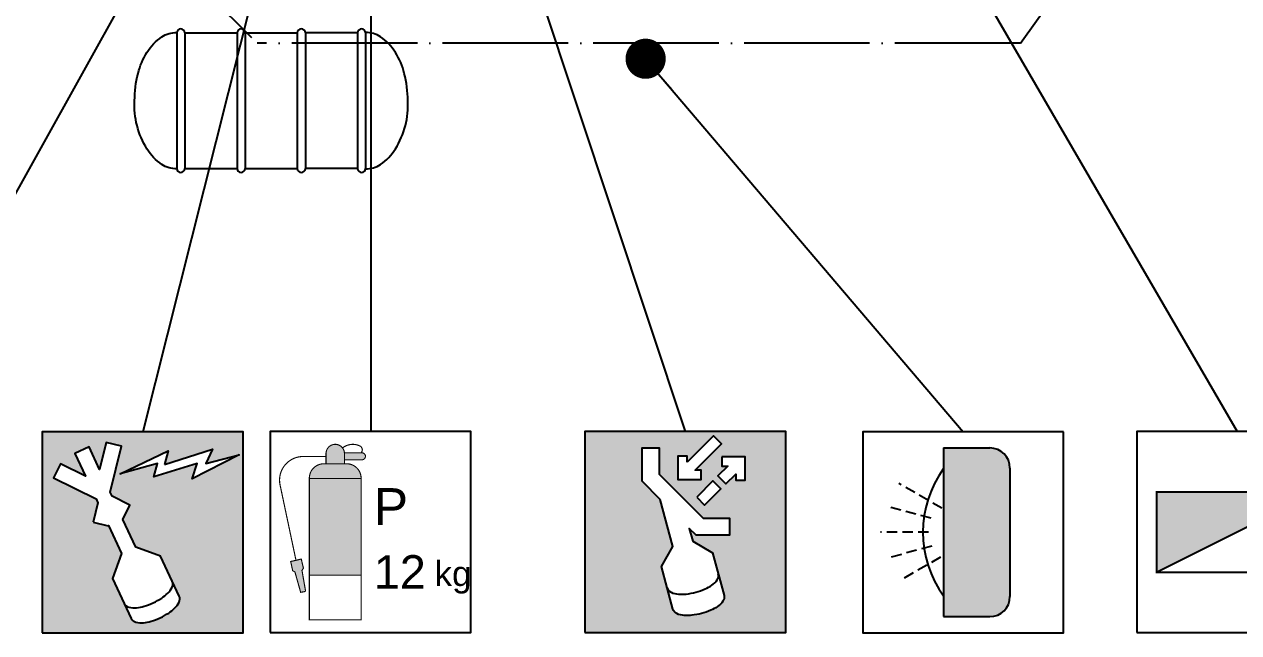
# Model space of a CAD drawing. Header units: millimetres. Extents: x 1084702 to 1166801, y 36632 to 124519.
# Drawn here: x 1107734 to 1113777, y 87657 to 90687 of the extents above; entities that cross this region are included whole.
import ezdxf
from ezdxf.enums import TextEntityAlignment as Align

# ---------------------------------------------------------------- set-up
doc = ezdxf.new("R2010")
doc.units = ezdxf.units.MM
doc.header["$LTSCALE"] = 250
doc.linetypes.add('CENTER', pattern=[3, 2.5, -0.25, 0, -0.25])
doc.linetypes.add('HIDDEN', pattern=[0.375, 0.25, -0.125])
doc.layers.get('0').update_dxf_attribs({"color": 255})
for name, color, linetype in [('%posline', 240, 'Continuous'), ('%symbol', 1, 'Continuous'), ('SAFECO1', 10, 'Continuous'), ('SAFECO3', 80, 'Continuous'), ('SAFECO4', 130, 'Continuous'), ('SAFECO7', 255, 'Continuous'), ('SAFETX1', 1, 'Continuous')]:
    doc.layers.add(name, color=color, linetype=linetype)
doc.styles.add('ROMANS', font='ROMANS.shx', dxfattribs={"height": 100})
doc.styles.add('SYMBOL TXT', font='arial.ttf')
doc.dimstyles.new('dott', dxfattribs={"dimscale": 100, "dimtxt": 150, "dimasz": 0.01, "dimexe": 0.5, "dimexo": 1, "dimgap": 1, "dimtad": 1, "dimdsep": 46, "dimtxsty": 'ROMANS', "dimcen": 1.5, "dimclrd": 1, "dimclre": 1, "dimclrt": 2, "dimazin": 2, "dimtfac": 1, "dimtmove": 2, "dimatfit": 3, "dimldrblk": 'DOT', "dimfxl": 1, "dimtvp": 100, "dimtolj": 1, "dimarcsym": 0})

# ---------------------------------------------------------------- blocks, each defined once
blk = doc.blocks.new('A.2.28P_SYMB')
at = {"layer": 'SAFECO1'}
h = blk.add_hatch(color=256, dxfattribs=at)
h.dxf.hatch_style = 1
h.paths.add_polyline_path([(-136.98573711887, 1007.763643413491), (-284.2340509355417, 1007.763643413491, 0.4030936584681062), (-365.1093429332832, 919.9768383659684), (-56.11044512109947, 919.9768383659684, 0.4030936584681056)])
h.paths.add_polyline_path([(-56.11044512109947, 919.9768383659684), (-365.1093429332832, 919.9768383659684), (-365.1093429332832, 341.7894338526385), (-56.11044512109947, 341.7894338526385)])
at = {"layer": 'SAFECO7'}
h = blk.add_hatch(color=256, dxfattribs=at)
h.dxf.hatch_style = 1
h.paths.add_polyline_path([(-50.91328311906545, 1073.204014953371), (-155.7842533717339, 1073.204014953371, -0.01851917549497845), (-155.6335192621918, 1069.135734109805), (-155.6335192621918, 1031.748305933521), (-50.91328311906545, 1031.748305933521, 1)])
h.paths.add_polyline_path([(-155.6335192621918, 1069.135734109805, 1), (-265.5862687922199, 1069.135734109805), (-265.5862687922199, 1007.763643413491), (-155.6335192621918, 1007.763643413491)])
h.paths.add_polyline_path([(-400.278349699307, 383.8385345074785), (-409.129117606557, 370.687012244467), (-387.2407776219479, 244.965728420153), (-417.0024106847704, 239.7841654965159), (-451.1629204739875, 361.1379463897174), (-464.8271326379327, 369.1746084033075), (-476.4818909197929, 424.2258354403893), (-444.911766650097, 430.9094678877445), (-413.5526307697291, 438.5218450415123)])
at = {"layer": 'SAFECO7', "lineweight": -3}
blk.add_lwpolyline([(-600, 0), (600, 0), (600, 1200), (-600, 1200)], close=True, dxfattribs=at)
at = {"layer": 'SAFECO7', "const_width": 6.677909938335969}
for points in [[(-155.6335192621918, 1007.763643413462), (-155.6335192621918, 1069.135734109776, 0.9999999999999999), (-265.5862687922199, 1069.135734109776), (-265.5862687922199, 1007.763643413462)], [(-167.3499420821026, 1103.061805795296), (-157.9350127240468, 1108.993691496929, -0.2580867421388752), (-63.56318243607529, 1114.385633332233, -0.5132555327209466), (-56.31046597016393, 1073.204014953342)], [(-444.911766650097, 430.9094678877445), (-539.9858602389286, 881.4410975569481, -0.4522246162348958), (-413.3046625163406, 1051.080306839576), (-265.5862687922199, 1051.080306839576)], [(-155.7842533717339, 1073.204014953342), (-50.91328311906545, 1073.204014953342, -0.9999999999999999), (-50.91328311906545, 1031.748305933492), (-155.6335192621918, 1031.748305933492)]]:
    blk.add_lwpolyline(points, format="xyb", dxfattribs=at)
blk.add_lwpolyline([(-136.98573711887, 1007.763643413462), (-284.2340509355417, 1007.763643413462, 0.4030936584681064), (-365.1093429332832, 919.9768383659393), (-56.11044512109947, 919.9768383659393, 0.4030936584681064)], format="xyb", close=True, dxfattribs=at)
blk.add_lwpolyline([(-56.11044512109947, 75.88789112518134), (-365.1093429332832, 75.88789112518134), (-365.1093429332832, 919.9768383659684), (-56.11044512109947, 919.9768383659684)], close=True, dxfattribs=at)
for points in [[(-387.5053195864893, 246.4851929127035), (-409.129117606557, 370.687012244467), (-400.278349699307, 383.8385345074785), (-413.5526307697291, 438.5218450415123), (-444.911766650097, 430.9094678877445), (-476.4818909197929, 424.2258354403893), (-464.8271326379327, 369.1746084033075), (-451.1629204739875, 361.1379463897174), (-417.0024106847704, 239.7841654965159), (-387.2407776219479, 244.965728420153)], [(-56.11044512109947, 341.7894338526385), (-365.1093429332832, 341.7894338526385)]]:
    blk.add_lwpolyline(points, dxfattribs=at)
at = {"layer": 'SAFECO7', "style": 'SYMBOL TXT'}
for s, height, p in [('P', 220, (19.63146323064575, 576.3211384304159)), ('kg', 150, (382.3290356016369, 231.8033425537578))]:
    blk.add_text(s, height=height, dxfattribs=at).set_placement(p, align=Align.BOTTOM_LEFT)
blk.add_attdef('CAP.', text='', height=200, dxfattribs=at).set_placement((19.63146323064575, 201.7543019641889), align=Align.BOTTOM_LEFT)
blk = doc.blocks.new('A.2.38_SYMB')
at = {"layer": 'SAFECO1'}
h = blk.add_hatch(color=256, dxfattribs=at)
h.dxf.hatch_style = 1
h.paths.add_polyline_path([(480, 840), (-480, 840), (-480, 360)])
at = {"layer": 'SAFECO7', "lineweight": -3}
blk.add_lwpolyline([(-600, 0), (600, 0), (600, 1200), (-600, 1200)], close=True, dxfattribs=at)
at = {"layer": 'SAFECO7', "const_width": 11.99999999999999}
blk.add_lwpolyline([(-480, 360), (-480, 840), (480, 840), (480, 360)], close=True, dxfattribs=at)
blk.add_lwpolyline([(-480, 360), (480, 840)], dxfattribs=at)
blk = doc.blocks.new('A.4.18_SYMB')
at = {"layer": 'SAFECO3'}
h = blk.add_hatch(color=256, dxfattribs=at)
h.dxf.hatch_style = 1
h.paths.add_polyline_path([(128.82043753373, 1005.982730489355), (415.825080733739, 1097.820400889337), (375.6445447337319, 1011.722584889358), (576.5477431337422, 1063.381274489351), (295.2832135337449, 919.8849144893611), (323.9836519337405, 1011.722584889358), (65.67931753373705, 931.3646232893516), (88.63977193373285, 1011.722584889358), (-135.224010466256, 948.58418648933), (151.780762333743, 1086.340692089332)], flags=16)
edge = h.paths.add_edge_path(flags=16)
edge.add_line((-296.4751880482363, 660.5583938301279), (-205.7495878437694, 638.5132470205044))
edge.add_line((-205.7495878437621, 638.513247020499), (-205.0916300475292, 641.2210461847899))
edge.add_line((-205.0916300475292, 641.2210461848008), (-126.5573308042294, 472.8037089417558))
edge.add_line((-126.5573308042294, 472.8037089417485), (-180.3682223159922, 324.9597022831149))
edge.add_line((-180.3682223159994, 324.9597022831149), (-68.91898821020004, 85.95600068339263))
edge.add_arc((-30.48516749365808, 103.8781291047053), 42.40708976127261, 205.0001757027539, 255.4533271537192)
edge.add_arc((-9.003114503328106, 186.6628658905538), 127.933642628216, 255.4531091823371, 276.1182833733906)
edge.add_arc((-21.10275110704242, 299.5440294584696), 241.4614290698678, 276.11820945274, 286.9365484249353)
edge.add_arc((-71.63454784775968, 465.4796304309712), 414.9206062596214, 286.9366890573131, 295.0001402193025)
edge.add_arc((-71.63337465356017, 465.4812049226166), 414.9215374197357, 294.9999015080844, 303.0633527109783)
edge.add_arc((23.0008147720655, 320.1090253060393), 241.4605896112703, 303.0634125756472, 313.8818027367938)
edge.add_arc((101.6944723927081, 238.2822165195685), 127.9338597812795, 313.8818027367976, 334.5469028776417)
edge.add_arc((178.9196202787571, 201.5252620660758), 42.40727229693016, 334.5469244289444, 384.9998648427681)
edge.add_line((217.3537036654379, 219.4472591057711), (105.9045121135568, 458.4508694489141))
edge.add_line((105.9045121135568, 458.450869448905), (-41.93960522787529, 512.2616539371647))
edge.add_line((-41.93960522787529, 512.2616539371811), (-118.965827954562, 677.4449108645476))
edge.add_line((-118.9658279545692, 677.4449108645349), (-76.54695998279931, 763.1126266971951))
edge.add_line((-76.54695998279203, 763.1126266971987), (-183.6407199977475, 816.140689123582))
edge.add_line((-183.6407199977548, 816.140689123582), (-194.5457248560197, 839.5266323281394))
edge.add_line((-194.5457248560197, 839.5266323281394), (-127.6543218521983, 1114.815454586747))
edge.add_line((-127.6543218521983, 1114.815454586744), (-218.3797852511852, 1136.860622163706))
edge.add_line((-218.379785251178, 1136.860622163702), (-257.7125413092654, 974.9883401450352))
edge.add_line((-257.7125413092726, 974.9883401450497), (-320.7797291252718, 1110.236369254893))
edge.add_line((-320.7797291252718, 1110.236369254868), (-405.3976012790808, 1070.778628373742))
edge.add_line((-405.3976012790808, 1070.778628373766), (-342.3303538990294, 935.5303883031793))
edge.add_line((-342.3303538990294, 935.5303883031738), (-491.6142837579609, 1009.449240972495))
edge.add_line((-491.6142837579609, 1009.449240972492), (-533.0440107888935, 925.7791608403313))
edge.add_line((-533.0440107888935, 925.779160840335), (-279.1635430752576, 800.068700124044))
edge.add_line((-279.1635430752576, 800.0687001240294), (-268.258467018728, 776.6827443912007))
edge.add_line((-268.2584670187207, 776.6827443912189), (-296.475188048229, 660.5583938301334))
h.paths.add_polyline_path([(-600, 1.455191522836685e-11), (600, 1.455191522836685e-11), (600, 1200.000000000015), (-600, 1200.000000000015)])
at = {"layer": 'SAFECO7', "lineweight": -3}
blk.add_lwpolyline([(-600, 1.455191522836685e-11), (600, 1.455191522836685e-11), (600, 1200.000000000015), (-600, 1200.000000000015)], close=True, dxfattribs=at)
at = {"layer": 'SAFECO7'}
blk.add_lwpolyline([(-296.4751880482363, 660.5583938301279), (-205.7495878437621, 638.513247020499), (-205.0916300475292, 641.2210461848008), (-126.5573308042294, 472.8037089417485), (-180.3682223159994, 324.9597022831149), (-68.91898821020004, 85.95600068339263, 0.2237700000000292), (-41.13649554303993, 62.83046811402892, 0.09041400000002273), (4.632227654270537, 59.45793532427342, 0.04723900000000553), (49.23797579056554, 68.5552767712943, 0.03519796771874287), (103.719397822053, 89.43428311646858, 0.03519796789744253), (154.7337217634849, 117.7488079929171, 0.04723922385236476), (190.374762706655, 146.0711619308277, 0.09041367425377501), (217.2107394258201, 183.2998145233869, 0.2237690330685946), (217.3537036654379, 219.4472591057711), (105.9045121135568, 458.450869448905), (-41.93960522787529, 512.2616539371811), (-118.9658279545692, 677.4449108645349), (-76.54695998279203, 763.1126266971987), (-183.6407199977548, 816.140689123582), (-194.5457248560197, 839.5266323281394), (-127.6543218521983, 1114.815454586744), (-218.379785251178, 1136.860622163702), (-257.7125413092726, 974.9883401450497), (-320.7797291252718, 1110.236369254868), (-405.3976012790808, 1070.778628373766), (-342.3303538990294, 935.5303883031738), (-491.6142837579609, 1009.449240972492), (-533.0440107888935, 925.779160840335), (-279.1635430752576, 800.0687001240294), (-268.2584670187207, 776.6827443912189)], format="xyb", close=True, dxfattribs=at)
blk.add_lwpolyline([(128.82043753373, 1005.982730489355), (415.825080733739, 1097.820400889337), (375.6445447337319, 1011.722584889358), (576.5477431337422, 1063.381274489351), (295.2832135337449, 919.8849144893611), (323.9836519337405, 1011.722584889358), (65.67931753373705, 931.3646232893516), (88.63977193373285, 1011.722584889358), (-135.224010466256, 948.58418648933), (151.780762333743, 1086.340692089332)], close=True, dxfattribs=at)
blk.add_lwpolyline([(-110.6179299801152, 175.3796877617569, 0.2237700000000483), (-82.83543731296231, 152.2541551923932, 0.09041400000002335), (-37.06671411564457, 148.8816224026523, 0.04723900000000545), (7.539034020643157, 157.9789638496732, 0.03519796771874309), (62.02045605213789, 178.857970194862, 0.03519796789744233), (113.0347799935698, 207.172495071296, 0.04723922385236396), (148.6758209367399, 235.494849009192, 0.09041367425379726), (175.5117976558977, 272.7235016017512, 0.2237690330685327), (175.6547618955228, 308.8709461841354, 0.2237690330685327)], format="xyb", dxfattribs=at)
blk = doc.blocks.new('A.4.13_SYMB')
at = {"layer": 'SAFECO3'}
h = blk.add_hatch(color=256, dxfattribs=at)
h.dxf.hatch_style = 1
h.paths.add_polyline_path([(-600, 0), (600, 0), (600, 1200), (-600, 1200)])
edge = h.paths.add_edge_path(flags=16)
edge.add_line((-149.0025712478673, 795.0585531086399), (-257.2743240000127, 903.3301953267315))
edge.add_line((-257.2743240000127, 903.3301953267073), (-257.2743240000127, 1102.636175999961))
edge.add_line((-257.2743240000127, 1102.636175999985), (-155.2743239999982, 1102.636175999985))
edge.add_line((-155.2743239999982, 1102.636175999985), (-155.2743239999982, 945.5800094969503))
edge.add_line((-155.2743239999982, 945.5800094969309), (107.7051614969605, 682.600523999994))
edge.add_line((107.7051614969605, 682.600523999994), (264.7614359999643, 682.600523999994))
edge.add_line((264.7614359999643, 682.600523999994), (264.7614360000298, 580.6005240000135))
edge.add_line((264.7614360000371, 580.6005240000086), (65.45535450305033, 580.6005240000086))
edge.add_line((65.45535450305033, 580.6005240000086), (24.28358909521921, 621.7722894078664))
edge.add_line((24.28358909521921, 621.7722894078761), (44.89269183949364, 544.8581034948293))
edge.add_line((44.89269183949364, 544.8581034948293), (163.2857506129003, 476.5039298935735))
edge.add_line((163.2857506129003, 476.5039298935881), (231.5392206124961, 221.7783880220231))
edge.add_arc((190.577015669558, 210.8025590905163), 42.40720521940487, -35.453100297153924, 15.00005115379929, ccw=False)
edge.add_arc((120.9081005698463, 260.4110385440727), 127.9335693702452, 303.88168251530897, 324.54685670635297, ccw=False)
edge.add_arc((57.61851507187384, 354.6602075429109), 241.4609999295039, 293.0634409506733, 303.8817810405468, ccw=False)
edge.add_arc((-10.33459973426216, 514.2561621507921), 414.9213543020657, 284.9999855983969, 293.06344095067175, ccw=False)
edge.add_arc((-10.33427850961016, 514.2549562600179), 414.9201063619718, 276.93652463574085, 284.9999858508229, ccw=False)
edge.add_arc((10.61396933838842, 342.065584820215), 241.4611523568613, 266.11826531622415, 276.9366042884192, ccw=False)
edge.add_arc((2.928192831059278, 228.7987752970366), 127.9338811841789, 245.4532231380328, 266.11839732907066, ccw=False)
edge.add_arc((-32.60251380905538, 151.0017878974177), 42.40726332319546, 194.9998787462444, 245.4530301972122, ccw=False)
edge.add_line((-73.56480790294154, 140.0260671862488), (-141.8182847554272, 394.7515224023033))
edge.add_line((-141.8182847554199, 394.7515224023082), (-73.46400358859682, 513.144580423279))
edge.add_line((-73.4640035886041, 513.144580423279), (-149.0025712478746, 795.0585531086253))
h.paths.add_polyline_path([(11.77682400000049, 1017.309018748463), (11.77682400001504, 1053.254352000018), (-43.96804800000973, 1053.254351999989), (-43.96804800000973, 914.0465399999957), (95.23976400002721, 914.0465399999957), (95.23976399997628, 969.791412000006), (59.29432274849387, 969.791412000006), (217.0775737485092, 1127.574663000036), (169.5599370000127, 1175.09213174849)], flags=16)
h.paths.add_polyline_path([(68.39539725152281, 808.712532000005), (115.9130039999873, 761.1949252515333), (212.2627027484632, 857.5446240000019), (164.7450960000133, 905.0622307484591)], flags=16)
h.paths.add_polyline_path([(217.7780096403294, 1049.785349640355), (217.7780096403585, 994.0404776403739), (253.7234195364799, 994.0404776403739), (195.1641283979407, 935.4812761342473), (242.6817481342659, 887.9636563979439), (301.2409496403488, 946.5229475365195), (301.2409496403488, 910.5775376403762), (356.98582164033, 910.5775376403762), (356.98582164033, 1049.785349640355)], flags=16)
at = {"layer": 'SAFECO7', "lineweight": -3}
blk.add_lwpolyline([(-600, 0), (600, 0), (600, 1200), (-600, 1200)], close=True, dxfattribs=at)
at = {"layer": 'SAFECO7'}
for points in [[(11.77682400000049, 1017.309018748463), (11.77682400001504, 1053.254352000018), (-43.96804800000973, 1053.254351999989), (-43.96804800000973, 914.0465399999957), (95.23976400002721, 914.0465399999957), (95.23976399997628, 969.791412000006), (59.29432274849387, 969.791412000006), (217.0775737485092, 1127.574663000036), (169.5599370000127, 1175.09213174849)], [(217.7780096403294, 1049.785349640355), (217.7780096403585, 994.0404776403739), (253.7234195364799, 994.0404776403739), (195.1641283979407, 935.4812761342473), (242.6817481342659, 887.9636563979439), (301.2409496403488, 946.5229475365195), (301.2409496403488, 910.5775376403762), (356.98582164033, 910.5775376403762), (356.98582164033, 1049.785349640355)], [(68.39539725152281, 808.712532000005), (115.9130039999873, 761.1949252515333), (212.2627027484632, 857.5446240000019), (164.7450960000133, 905.0622307484591)]]:
    blk.add_lwpolyline(points, close=True, dxfattribs=at)
blk.add_lwpolyline([(-149.0025712478673, 795.0585531086399), (-257.2743240000127, 903.3301953267073), (-257.2743240000127, 1102.636175999985), (-155.2743239999982, 1102.636175999985), (-155.2743239999982, 945.5800094969309), (107.7051614969605, 682.600523999994), (264.7614359999643, 682.600523999994), (264.7614360000371, 580.6005240000086), (65.45535450305033, 580.6005240000086), (24.28358909521921, 621.7722894078761), (44.89269183949364, 544.8581034948293), (163.2857506129003, 476.5039298935881), (231.5392206124961, 221.7783880220231, -0.2237699999999852), (225.1215256682262, 186.2048379872576, -0.09041399999999637), (192.2284716670183, 154.2017977108335, -0.04723900488767546), (152.2108909998933, 132.4987867173331, -0.03519798602496153), (97.05484823980805, 113.4728831586544, -0.0351980116379776), (39.77548685715738, 102.3718343937362, -0.04723900000000345), (-5.732283165518311, 101.1583659026655, -0.09041399999998058), (-50.22014781106554, 112.4272502497188, -0.2237699999999769), (-73.56480790294154, 140.0260671862488), (-141.8182847554199, 394.7515224023082), (-73.4640035886041, 513.144580423279)], format="xyb", close=True, dxfattribs=at)
blk.add_lwpolyline([(-107.691546329188, 267.3887947942567, 0.2237699999999948), (-84.34688623731927, 239.7899778577703, 0.09041399999998037), (-39.85902159177203, 228.521093510717, 0.04723900000000367), (5.648748430910928, 229.7345620017732, 0.03519801163797739), (62.9281098135616, 240.8356107667059, 0.03519798602496166), (118.0841525736469, 259.8615143253555, 0.04723900488767598), (158.1017332407719, 281.5645253188559, 0.09041399999999852), (190.9947872419798, 313.5675655952946, 0.2237700000000009), (197.4124821862424, 349.1411156300455)], format="xyb", dxfattribs=at)
blk = doc.blocks.new('S.4.21_SYMB')
at = {"layer": 'SAFECO4'}
h = blk.add_hatch(color=256, dxfattribs=at)
edge = h.paths.add_edge_path()
edge.add_arc((-45402.76013491287, -68811.40225828328), 120, 0, 90)
edge.add_line((-45402.76013491287, -68691.40225828328), (-45679.27728517893, -68691.40225828328))
edge.add_line((-45679.27728517893, -68691.40225828328), (-45679.27728517893, -69699.40225828328))
edge.add_line((-45679.27728517893, -69699.40225828328), (-45402.76013491287, -69699.40225828328))
edge.add_arc((-45402.76013491287, -69579.40225828328), 120, 270, 360)
edge.add_line((-45282.76013491287, -69579.40225828328), (-45282.76013491287, -68811.40225828328))
for p, q in [((-45679.27728517893, -68691.40225828328), (-45679.27728517893, -69699.40225828328)), ((-45679.27728517893, -68691.40225828328), (-45402.76013491287, -68691.40225828328)), ((-45282.76013491287, -68811.40225828328), (-45282.76013491287, -69579.40225828328)), ((-45679.27728517893, -69699.40225828328), (-45402.76013491287, -69699.40225828328))]:
    blk.add_line(p, q, dxfattribs=at)
for centre, start, end in [((-45402.76013491287, -68811.40225828328), 0, 90), ((-45402.76013491287, -69579.40225828328), 270, 0)]:
    blk.add_arc(centre, 120, start, end, dxfattribs=at)
at = {"layer": 'SAFECO7', "linetype": 'HIDDEN'}
for p, q in [((-45688.76698269244, -69051.8428382905), (-45946.38767557841, -68903.10546190395)), ((-45753.70097462648, -69111.15268461462), (-46021.12403207322, -69039.49689233428)), ((-45768.95898454422, -69195.40225828328), (-46055.4654991584, -69195.40225828328)), ((-45750.04292217402, -69278.44725546973), (-46011.51840674295, -69348.50940040051)), ((-45697.99636239509, -69344.29026313187), (-45922.6923194683, -69474.0185344339))]:
    blk.add_line(p, q, dxfattribs=at)
at = {"layer": 'SAFECO7'}
blk.add_lwpolyline([(-44962.24083055481, -68595.40225828328), (-46162.24083055481, -68595.40225828328), (-46162.24083055481, -69795.40225828328), (-44962.24083055481, -69795.40225828328)], close=True, dxfattribs=at)
blk.add_arc((-45153.2315761927, -69195.22149606803), 649.2000000000004, 144.1250943034108, 215.8749056965892, dxfattribs=at)
blk = doc.blocks.new('_Dot')
at = {"color": 0, "linetype": 'ByBlock', "lineweight": -2}
blk.add_line((-0.5, 0), (-1, 0), dxfattribs=at)
at = {"color": 0, "linetype": 'ByBlock', "const_width": 0.5}
blk.add_lwpolyline([(-0.25, 0, 1), (0.25, 0, 1)], format="xyb", close=True, dxfattribs=at)
blk = doc.blocks.new('ggf')
at = {"color": 0, "linetype": 'ByBlock'}
for p, q in [((-768.0534625897053, 294.7432632441632), (-768.0534625897053, -380.2082573352527)), ((-728.0534625897053, 294.7432632441632), (-728.0534625897053, -380.2082573352527)), ((-728.0534625897053, 294.7432632441632), (-468.0534625897053, 294.7432632441632)), ((-468.0534625897053, 294.7432632441632), (-468.0534625897053, -380.2082573352527)), ((-428.0534625897053, 294.7432632441632), (-428.0534625897053, -380.2082573352527)), ((-428.0534625897053, 294.7432632441632), (-168.0534625897053, 294.7432632441632)), ((-168.0534625897053, 294.7432632441632), (-168.0534625897053, -380.2082573352527)), ((-128.0534625897053, 294.7432632441632), (-128.0534625897053, -380.2082573352527)), ((131.9465374102947, 294.7432632441632), (-128.0534625897053, 294.7432632441632)), ((131.9465374102947, 294.7432632441632), (131.9465374102947, -380.2082573352527)), ((171.9465374102947, 294.7432632441632), (171.9465374102947, -380.2085014758777)), ((-728.0534625897053, -380.2082573352527), (-468.0534625897053, -380.2082573352527)), ((-428.0534625897053, -380.2082573352527), (-168.0534625897053, -380.2082573352527)), ((131.9465374102947, -380.2082573352527), (-128.0534625897053, -380.2082573352527))]:
    blk.add_line(p, q, dxfattribs=at)
for points in [[(-767.6740007000699, -382.7324970455447, -0.1487687904757509), (-842.0391897515146, -360.1052693217789, -0.1070965457100735), (-916.1664247492372, -283.1488026489678, -0.07585218929534432), (-965.6202606248626, -166.7898243921518, -0.07695479044335994), (-977.6740007000699, -42.73249704554473, -0.0626983292902346), (-960.5562247413982, 93.23990282927116, -0.07585218929535226), (-916.1664247492372, 197.6838085578784, -0.1070965457100856), (-842.0391897515146, 274.6402752306894, -0.1487687904757739), (-767.6740007000699, 297.2675029544553, -0.1487687904757827)], [(171.5670755206593, -382.7324970455447, 0.1487687904757509), (245.932264572104, -360.1052693217789, 0.1070965457100735), (320.0594995698266, -283.1488026489678, 0.07585218929534432), (369.513335445452, -166.7898243921518, 0.07695479044335994), (381.5670755206593, -42.73249704554473, 0.0626983292902346), (364.4492995619876, 93.23990282927116, 0.07585218929535226), (320.0594995698266, 197.6838085578784, 0.1070965457100856), (245.932264572104, 274.6402752306894, 0.1487687904757739), (171.5670755206593, 297.2675029544553, 0.1487687904757827)]]:
    blk.add_lwpolyline(points, format="xyb", dxfattribs=at)
for centre, start, end in [((-748.0534625897053, 294.7432632441632), 0, 180), ((-448.0534625897053, 294.7432632441632), 0, 180), ((-148.0534625897053, 294.7432632441632), 0, 180), ((151.9465374102947, 294.7432632441632), 0, 180), ((-748.0534625897053, -380.2082573352527), 180, 0), ((-448.0534625897053, -380.2082573352527), 180, 0), ((-148.0534625897053, -380.2082573352527), 180, 0), ((151.9465374102947, -380.2082573352527), 180, 0)]:
    blk.add_arc(centre, 20, start, end, dxfattribs=at)
blk = doc.blocks.new('Wheelhouse_B4_1')
at = {"linetype": 'CENTER'}
for p, q in [((123103.1306965865, 35993.35784755072), (124314.9335482166, 37689.88183983289)), ((118304.8683273745, 36993.35784755069), (119304.8683273744, 35993.35784755069)), ((123103.1306965865, 35993.35784755072), (119304.8683273744, 35993.35784755069))]:
    blk.add_line(p, q, dxfattribs=at)
blk.add_blockref('ggf', (119673.3012518537, 35749.80858713064))

msp = doc.modelspace()

# ---------------------------------------------------------------- block references
at = {"layer": '%symbol', "xscale": 0.8333333333329453, "yscale": 0.8333333333329453, "zscale": 0.8333333333329453}
for name, p in [('A.4.18_SYMB', (1108323.946792355, 87656.8494166591)), ('A.4.13_SYMB', (1111023.378198914, 87658.23409181705)), ('S.4.21_SYMB', (1150374.891220388, 145819.6846318681)), ('A.2.38_SYMB', (1113769.79039407, 87658.2340918174))]:
    msp.add_blockref(name, p, dxfattribs=at)
at = {"layer": '%symbol'}
ref = msp.add_blockref('A.2.28P_SYMB', (1109457.125358494, 87658.23409181705), dxfattribs=dict(at, xscale=0.8333333333329453, yscale=0.8333333333329453, zscale=0.8333333333329453))
ref.add_attrib('CAP.', '12', dxfattribs={"layer": 'SAFETX1', "height": 166.666666666589, "style": 'SYMBOL TXT'}).set_placement((1109473.484911187, 87826.36267678713), align=Align.BOTTOM_LEFT)
msp.add_blockref('Wheelhouse_B4_1', (989587.7365404911, 54599.23414960565))

# ---------------------------------------------------------------- leaders
at = {"layer": '%posline', "linetype": 'ByBlock'}
for points in [[(1109621.5830833, 93317.65899932059), (1107030.438836772, 88658.23409181694)], [(1111280.091195001, 92949.27198454551), (1113769.79039407, 88658.23409181694)], [(1109170.005791756, 92016.94663001294), (1108323.946792355, 88656.84941665865)], [(1109458.41838935, 92005.28086742782), (1109458.41838935, 88658.23409181659)], [(1109925.312803042, 91963.1431486588), (1111023.378198914, 88658.23409181659)], [(1108268.073677216, 91669.81512991479), (1105868.726158005, 88658.23409181694)], [(1110826.286302817, 90515.12063059997), (1112406.357194944, 88656.84941665863)]]:
    msp.add_leader(points, dimstyle='dott', override={"dimasz": 2, "dimgap": 1, "dimtad": 0, "dimclrd": 256}, dxfattribs=at)

doc.saveas('drawing.dxf')
